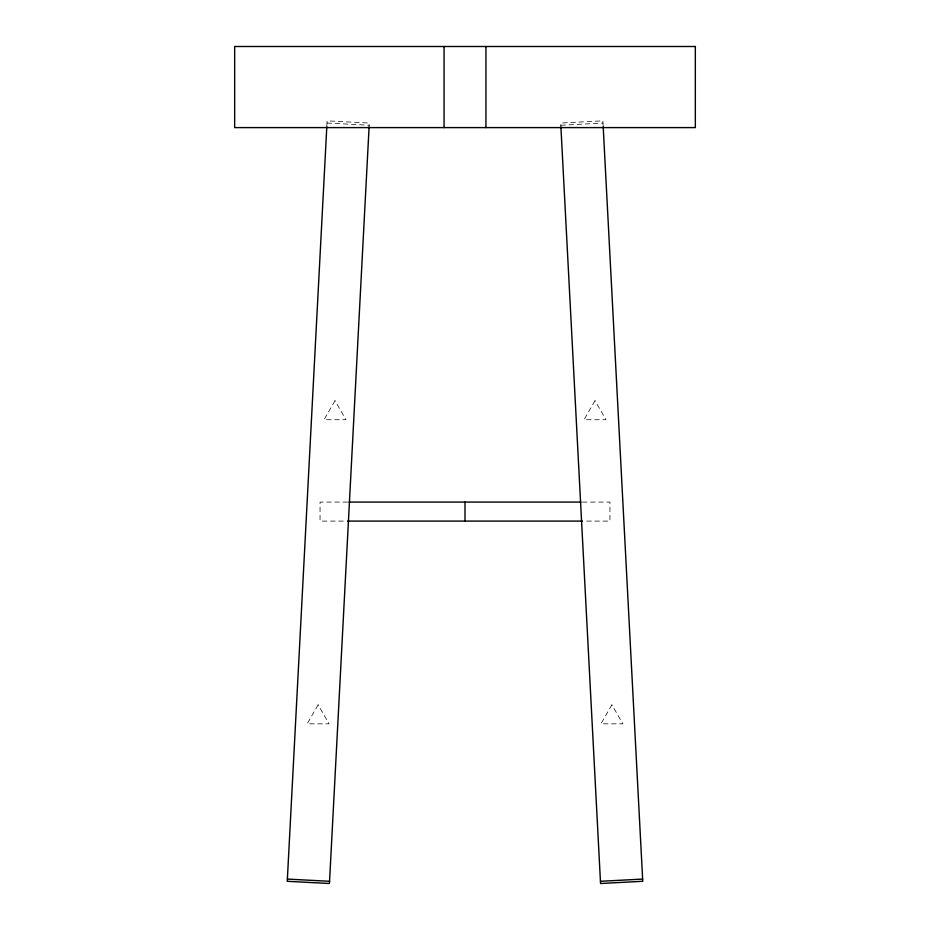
<?xml version="1.0" encoding="UTF-8"?>
<svg xmlns="http://www.w3.org/2000/svg" width="930" height="930" viewBox="0 0 930 930"><rect width="100%" height="100%" fill="white"/><g stroke="black" fill="none" stroke-linecap="round" stroke-linejoin="round"><path stroke-width="0.7" stroke-dasharray="4.65 3.49" d="M326.849 125.945L327.116 120.842L369.291 123.051L369.14 125.957M560.825 125.259L603 123.051M347.588 502.084L320.048 502.084L320.048 521.091L346.134 521.091M582.413 502.084L609.952 502.084L609.952 521.091L583.866 521.091M327 123.051L369.175 125.259M603.152 125.945L602.884 120.842L560.709 123.051L560.86 125.957M334.998 400.714L324.024 419.721L345.972 419.721L334.998 400.714M318.106 704.835L307.132 723.842L329.081 723.842L318.106 704.835M595.002 400.714L584.028 419.721L605.976 419.721L595.002 400.714M611.894 704.835L600.919 723.842L622.867 723.842L611.894 704.835"/><path stroke-width="1.4" d="M326.814 126.643L287.254 881.291L329.441 883.5L369.105 126.713M600.443 881.291L642.63 879.083M349.041 502.084L580.959 502.084M347.588 521.091L582.413 521.091M287.37 879.083L329.557 881.291M603.186 126.643L642.746 881.291L600.559 883.5L560.895 126.713M485.937 46.5L485.937 127.596M465 502.084L465 521.091M444.063 46.5L444.063 127.596M695.338 46.5L234.662 46.5L234.662 127.596L695.338 127.596L695.338 46.5"/></g></svg>
